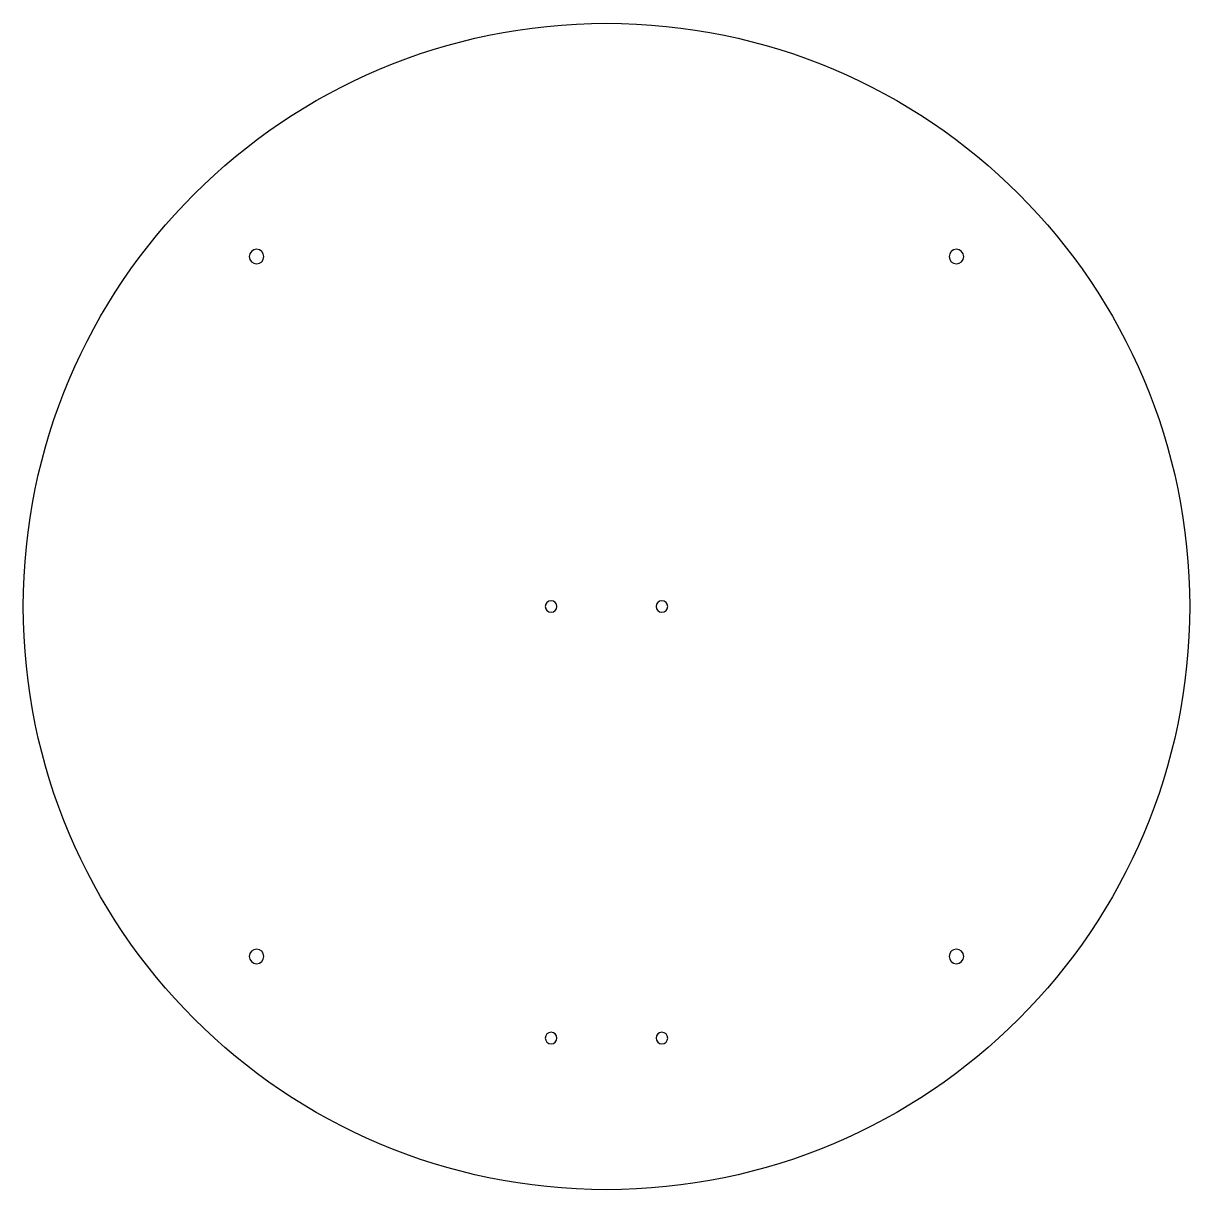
# Model space of a CAD drawing. Header units: millimetres. Extents: x -100 to 100, y -100 to 100.
import ezdxf

# ---------------------------------------------------------------- set-up
doc = ezdxf.new("R2010")
doc.units = ezdxf.units.MM
doc.layers.get('0').update_dxf_attribs({"linetype": 'CONTINUOUS'})

msp = doc.modelspace()

# ---------------------------------------------------------------- linework, layer by layer
msp.add_circle((0, 0), 100)
at = {"extrusion": (0, 0, -1)}
for centre, radius in [((60, 60), 1.25), ((-60, 60), 1.25), ((9.5, 0), 1), ((-9.5, 0), 1), ((60, -60), 1.25), ((-60, -60), 1.25), ((9.5, -74), 1), ((-9.5, -74), 1)]:
    msp.add_circle(centre, radius, dxfattribs=at)

doc.saveas('drawing.dxf')
